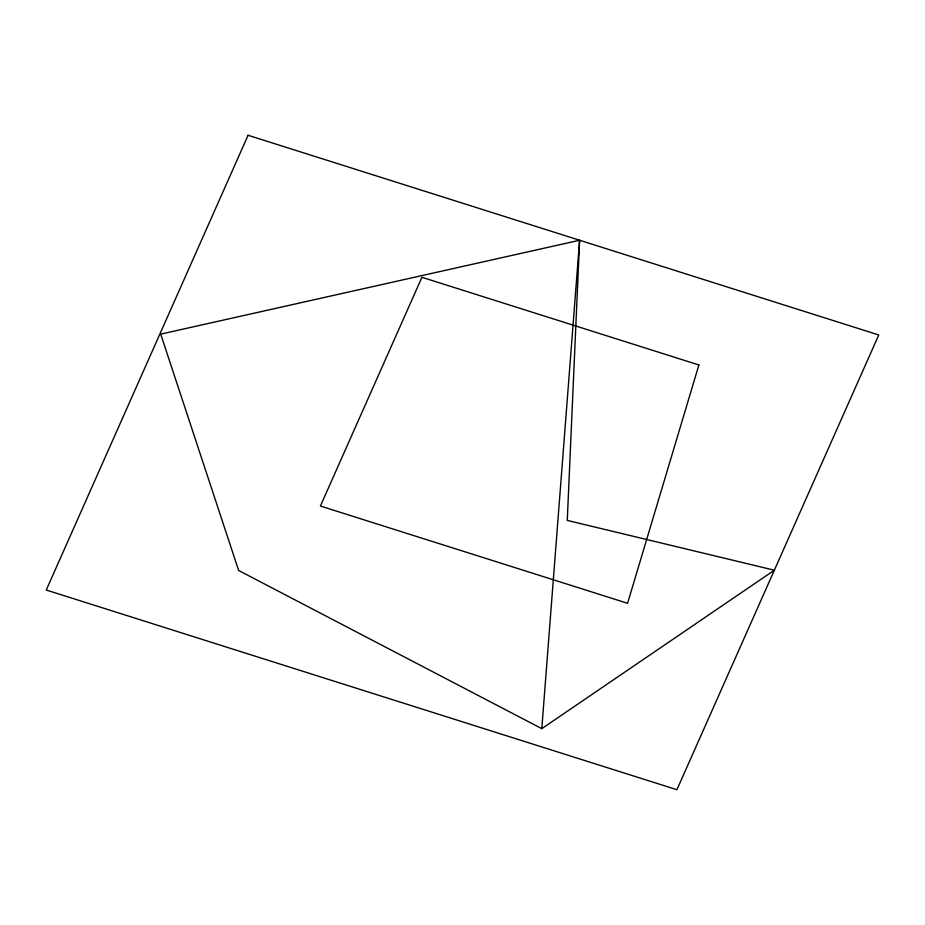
<?xml version="1.0" encoding="UTF-8"?>
<svg xmlns="http://www.w3.org/2000/svg" width="925" height="925" viewBox="0 0 925 925"><rect width="100%" height="100%" fill="white"/><g stroke="black" fill="none" stroke-linecap="round" stroke-linejoin="round"><path stroke-width="1.39" d="M579.605 240.246L567.268 520.417L774.352 570.205L541.796 728.657L238.638 570.471L160.719 334.133L579.605 240.246L541.796 728.657M698.884 364.97L627.578 603.285L320.408 506.033L421.939 277.292L698.884 364.97M248.085 135.281L46.25 590.034L676.915 789.719L878.75 334.966L248.085 135.281"/></g></svg>
